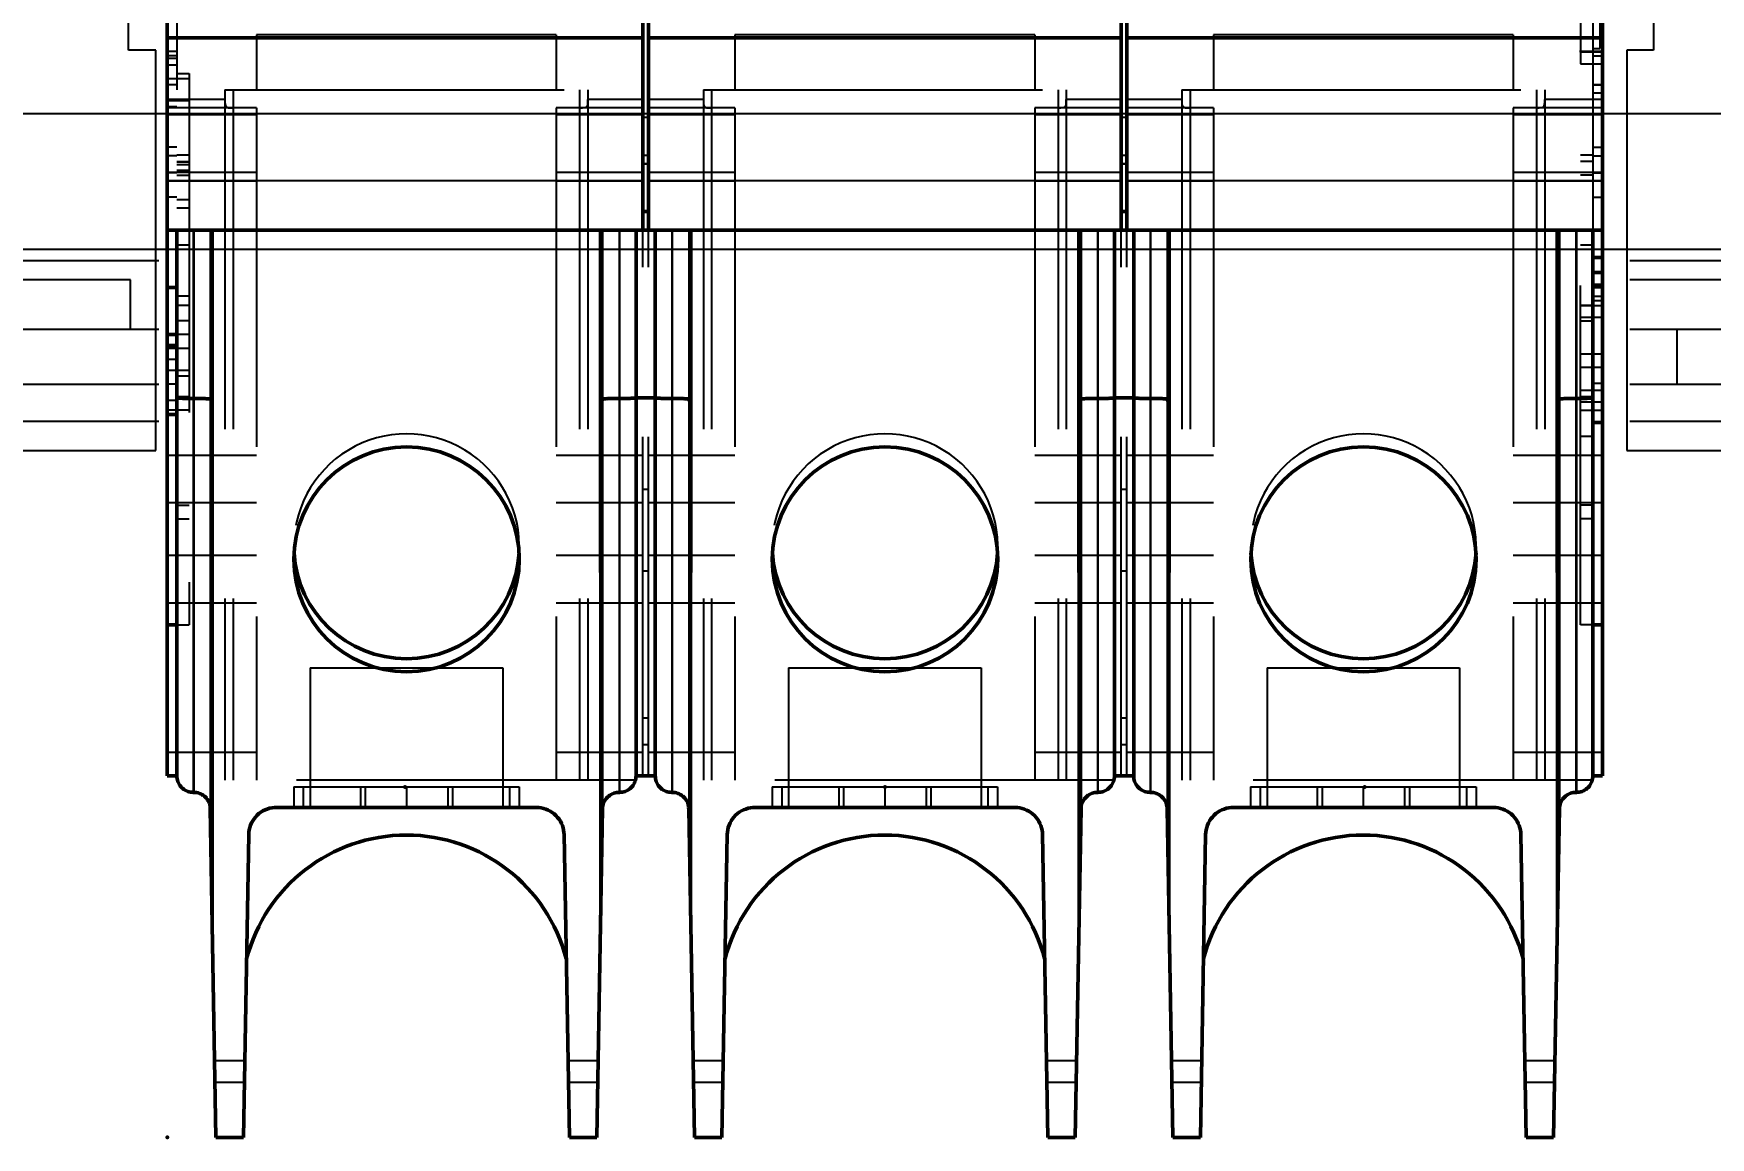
# Model space of a CAD drawing. Header units: inches. Extents: x 0.1 to 89.7, y 0.1 to 57.6.
# Drawn here: x 20.151 to 22.623, y 26.375 to 28.003 of the extents above; entities that cross this region are included whole.
import ezdxf
from ezdxf.enums import TextEntityAlignment as Align

# ---------------------------------------------------------------- set-up
doc = ezdxf.new("R2010")
doc.units = ezdxf.units.IN
doc.header["$MEASUREMENT"] = 0
doc.set_wipeout_variables(frame=1)
doc.linetypes.add('CENTER', pattern=[2, 1.25, -0.25, 0.25, -0.25])
doc.linetypes.add('DASHED', pattern=[0.75, 0.5, -0.25])
for name, color, linetype, lineweight in [('2d ConnectionPoints', 7, 'Continuous', 50), ('AM_0', 7, 'Continuous', 50), ('AM_4', 3, 'Continuous', 25), ('AM_7', 7, 'CENTER', 25), ('AM_9', 6, 'DASHED', 25)]:
    doc.layers.add(name, color=color, linetype=linetype, lineweight=lineweight)
doc.layers.add('PSYMS', color=7, linetype='Continuous')
doc.layers.add('PTERM', color=4, linetype='Continuous')
doc.styles.get("Standard").update_dxf_attribs({"font": 'arial.ttf'})
doc.styles.add('WD', font='romans.shx', dxfattribs={"height": 0.185})

# ---------------------------------------------------------------- blocks, each defined once
blk = doc.blocks.new('E_NS35N')
at = {"style": 'WD', "flags": 1}
for tag, height, p in [('INST', 0.125, (-0.0107, 0.4749)), ('LOC', 0.125, (-0.0107, 0.2983)), ('P_TAGSTRIP', 0.125, (-0.0107, 0.1218)), ('MFG', 0.05, (0.0343, -0.4763)), ('CAT', 0.05, (0.0343, -0.5478)), ('WDBLKNAM', 0.05, (0.0343, -0.6193)), ('FP', 0.05, (0.0343, -0.6908)), ('FPT', 0.05, (0.1754, -0.6908)), ('ASSYCODE', 0.05, (0.0343, -0.7892))]:
    blk.add_attdef(tag, text='', height=height, dxfattribs=at).set_placement(p, align=Align.CENTER)
at = {"style": 'WD', "width": 0.8}
blk.add_attdef('WIRENOL', text='', height=0.1, dxfattribs=at).set_placement((-1.0026, -0.1198), align=Align.MIDDLE_RIGHT)
blk.add_attdef('WIRENOR', text='', height=0.1, dxfattribs=at).set_placement((1.0594, -0.1198), align=Align.MIDDLE_LEFT)
at = {"style": 'WD', "flags": 1}
blk.add_attdef('TERMDESCL', text='', height=0.05, dxfattribs=at).set_placement((-1.0001, -0.2348), align=Align.MIDDLE_RIGHT)
blk.add_attdef('TERMDESCR', text='', height=0.05, dxfattribs=at).set_placement((1.0593, -0.2348), align=Align.MIDDLE_LEFT)
blk.add_wipeout([(-0.9692, 0), (-0.3791, 0), (-0.3791, -0.039), (-0.1549, -0.039), (-0.1549, 0), (0.1549, 0), (0.1549, -0.039), (0.3791, -0.039), (0.3791, 0), (1.0277, 0), (1.0277, -0.374), (0.3791, -0.374), (0.3791, -0.3335), (0.1549, -0.3335), (0.1549, -0.374), (-0.1549, -0.374), (-0.1549, -0.3335), (-0.3791, -0.3335), (-0.3791, -0.374), (-0.9692, -0.374)])
blk.add_wipeout([(-0.9692, 0), (-0.3791, 0), (-0.3791, -0.039), (-0.1549, -0.039), (-0.1549, 0), (0.1549, 0), (0.1549, -0.039), (0.3791, -0.039), (0.3791, 0), (1.0277, 0), (1.0277, -0.374), (0.3791, -0.374), (0.3791, -0.3335), (0.1549, -0.3335), (0.1549, -0.374), (-0.1549, -0.374), (-0.1549, -0.3335), (-0.3791, -0.3335), (-0.3791, -0.374), (-0.9692, -0.374)])
for p, q in [((-0.3791, 0), (-0.9692, 0)), ((-0.9692, 0), (-0.9692, -0.374)), ((-0.3791, -0.039), (-0.3791, 0)), ((-0.1549, -0.039), (-0.1549, 0)), ((0.1549, 0), (-0.1549, 0)), ((0.3791, 0), (1.0277, 0)), ((0.3791, -0.039), (0.3791, 0)), ((0.3791, 0), (0.688, 0)), ((0.688, 0), (0.688, -0.374)), ((0.915, -0.3698), (0.915, 0.0042)), ((0.9696, -0.3698), (0.9696, 0.0042)), ((1.0277, 0), (1.0277, -0.374)), ((-0.9268, -0.3782), (-0.9268, -0.0042)), ((-0.8721, -0.3782), (-0.8721, -0.0042)), ((-0.7907, -0.3782), (-0.7907, -0.0042)), ((-0.7175, -0.3364), (-0.7175, -0.0042)), ((-0.6897, -0.3782), (-0.6897, -0.0042)), ((0.7604, -0.3364), (0.7604, -0.0042)), ((0.8336, -0.3782), (0.8336, -0.0042)), ((-0.1549, -0.039), (-0.3791, -0.039)), ((0.1549, -0.039), (0.3791, -0.039)), ((-0.8721, -0.0742), (-0.7907, -0.0742)), ((-0.2026, -0.0921), (-0.3361, -0.0921)), ((-0.3361, -0.2789), (-0.3361, -0.0921)), ((-0.2026, -0.2789), (-0.2026, -0.0921)), ((-0.0817, -0.2418), (0.0537, -0.0978)), ((0.2026, -0.0921), (0.3361, -0.0921)), ((0.2026, -0.2789), (0.2026, -0.0921)), ((0.3361, -0.2789), (0.3361, -0.0921)), ((0.915, -0.0742), (0.8336, -0.0742)), ((-0.0636, -0.1077), (0.0776, -0.2466)), ((-0.0606, -0.2619), (0.0751, -0.1176)), ((-0.0839, -0.1287), (0.057, -0.2672)), ((-0.2026, -0.2789), (-0.3361, -0.2789)), ((0.2026, -0.2789), (0.3361, -0.2789)), ((-0.7907, -0.3364), (-0.7175, -0.3364)), ((-0.3791, -0.374), (-0.3791, -0.3335)), ((-0.3791, -0.3335), (-0.1549, -0.3335)), ((-0.1549, -0.374), (-0.1549, -0.3335)), ((0.3791, -0.3335), (0.1549, -0.3335)), ((0.3791, -0.374), (0.3791, -0.3335)), ((0.8336, -0.3364), (0.7604, -0.3364)), ((-0.9692, -0.374), (-0.3791, -0.374)), ((0.1549, -0.374), (-0.1549, -0.374)), ((1.0277, -0.374), (0.3791, -0.374)), ((0.688, -0.374), (0.3791, -0.374))]:
    blk.add_line(p, q)
for points in [[(0.1549, -0.039), (0.1549, 0)], [(0.1549, -0.374), (0.1549, -0.3335)]]:
    blk.add_lwpolyline(points)
for radius in [0.115, 0.1]:
    blk.add_circle((-0.0027, -0.187), radius)
at = {"style": 'WD'}
for tag in ['WIRENO', 'TERM']:
    blk.add_attdef(tag, text='', height=0.1, dxfattribs=at).set_placement((0.0343, -0.1851), align=Align.MIDDLE_CENTER)
blk = doc.blocks.new('1489_3P_MINIATURE')
at = {"layer": '2d ConnectionPoints'}
for p in [(0.3859, 0.5169), (1.0934, 0.5169), (1.8008, 0.5169), (0.0353, 0)]:
    blk.add_point(p, dxfattribs=at)
at = {"layer": 'AM_0'}
for p, q in [((0.0353, 3.9669), (0.0353, 0.5331)), ((2.1515, 0.5331), (2.1515, 3.9669)), ((0.7366, 1.84), (0.7366, 1.3378)), ((0.7447, 1.84), (0.7447, 1.3378)), ((1.442, 1.84), (1.442, 1.3378)), ((1.4501, 1.84), (1.4501, 1.3378)), ((0.7366, 1.6216), (0.0353, 1.6216)), ((1.442, 1.6216), (0.7447, 1.6216)), ((2.1515, 1.6216), (1.4501, 1.6216)), ((0.7447, 1.3652), (0.7366, 1.3652)), ((1.4501, 1.3652), (1.442, 1.3652)), ((2.1515, 1.3378), (0.0353, 1.3378)), ((0.0495, 1.3378), (0.0495, 0.5331)), ((0.1015, 0.3274), (0.1018, 1.3378)), ((0.6741, 1.3378), (0.6744, 0.3274)), ((0.7265, 1.3378), (0.7265, 0.5331)), ((0.7549, 1.3378), (0.7549, 0.5331)), ((0.8069, 0.3274), (0.8072, 1.3378)), ((1.3795, 1.3378), (1.3798, 0.3274)), ((1.4319, 1.3378), (1.4319, 0.5331)), ((1.4603, 1.3378), (1.4603, 0.5331)), ((1.5123, 0.3274), (1.5126, 1.3378)), ((2.0849, 1.3378), (2.0852, 0.3274)), ((2.1373, 1.3378), (2.1373, 0.5331)), ((2.1373, 1.2973), (2.1515, 1.2973)), ((0.0495, 1.2532), (0.0353, 1.2532)), ((2.1515, 1.2568), (2.1373, 1.2568)), ((0.0495, 1.1838), (0.0353, 1.1838)), ((0.0495, 1.1676), (0.0353, 1.1676)), ((0.0744, 1.0896), (0.0738, 1.0896)), ((0.1015, 1.0833), (0.0988, 1.0888)), ((0.6772, 1.0888), (0.6744, 1.0833)), ((0.7022, 1.0896), (0.7015, 1.0896)), ((0.7549, 1.0905), (0.7265, 1.0905)), ((0.7799, 1.0896), (0.7792, 1.0896)), ((0.8069, 1.0833), (0.8042, 1.0888)), ((1.3826, 1.0888), (1.3798, 1.0833)), ((1.4076, 1.0896), (1.4069, 1.0896)), ((1.4603, 1.0905), (1.4319, 1.0905)), ((1.4853, 1.0896), (1.4846, 1.0896)), ((1.5123, 1.0833), (1.5096, 1.0888)), ((2.088, 1.0888), (2.0852, 1.0833)), ((2.113, 1.0896), (2.1123, 1.0896)), ((0.0495, 1.0662), (0.0353, 1.0662)), ((2.1373, 1.0541), (2.1515, 1.0541)), ((0.0495, 0.7561), (0.0353, 0.7561)), ((2.1373, 0.7561), (2.1515, 0.7561)), ((0.0495, 0.5331), (0.0353, 0.5331)), ((0.7265, 0.5331), (0.7549, 0.5331)), ((1.4319, 0.5331), (1.4603, 0.5331)), ((2.1373, 0.5331), (2.1515, 0.5331)), ((0.0738, 0.5088), (0.0744, 0.5088)), ((0.7015, 0.5088), (0.7022, 0.5088)), ((0.7792, 0.5088), (0.7799, 0.5088)), ((1.4069, 0.5088), (1.4076, 0.5088)), ((1.4846, 0.5088), (1.4853, 0.5088)), ((2.1123, 0.5088), (2.113, 0.5088)), ((0.0988, 0.4849), (0.1072, 0)), ((0.1961, 0.4865), (0.5798, 0.4865)), ((0.6687, 0), (0.6772, 0.4849)), ((0.8042, 0.4849), (0.8126, 0)), ((0.9015, 0.4865), (1.2853, 0.4865)), ((1.3741, 0), (1.3826, 0.4849)), ((1.5096, 0.4849), (1.518, 0)), ((1.6069, 0.4865), (1.9907, 0.4865)), ((2.0795, 0), (2.088, 0.4849)), ((0.1478, 0), (0.1556, 0.4467)), ((0.6204, 0.4467), (0.6282, 0)), ((0.8532, 0), (0.861, 0.4467)), ((1.3258, 0.4467), (1.3336, 0)), ((1.5586, 0), (1.5664, 0.4467)), ((2.0312, 0.4467), (2.039, 0)), ((0.1478, 0), (0.1072, 0)), ((0.6687, 0), (0.6282, 0)), ((0.8532, 0), (0.8126, 0)), ((1.3741, 0), (1.3336, 0)), ((1.5586, 0), (1.518, 0)), ((2.0795, 0), (2.039, 0))]:
    blk.add_line(p, q, dxfattribs=at)
for points in [[(0.0738, 1.0896), (0.0717, 1.0896), (0.0696, 1.0896), (0.0675, 1.0896), (0.0655, 1.0897), (0.0635, 1.0897), (0.0616, 1.0897), (0.0598, 1.0898), (0.0581, 1.0898), (0.0566, 1.0899), (0.0552, 1.0899), (0.0539, 1.09), (0.0527, 1.09), (0.0517, 1.0901), (0.0509, 1.0902), (0.0503, 1.0902), (0.0498, 1.0903), (0.0496, 1.0904), (0.0495, 1.0905)], [(0.0988, 1.0888), (0.0986, 1.0888), (0.0983, 1.0889), (0.0978, 1.089), (0.0972, 1.0891), (0.0963, 1.0891), (0.0953, 1.0892), (0.0941, 1.0893), (0.0928, 1.0893), (0.0913, 1.0894), (0.0898, 1.0894), (0.088, 1.0895), (0.0862, 1.0895), (0.0843, 1.0895), (0.0824, 1.0896), (0.0803, 1.0896), (0.0783, 1.0896), (0.0761, 1.0896), (0.0744, 1.0896)], [(0.7015, 1.0896), (0.6994, 1.0896), (0.6973, 1.0896), (0.6952, 1.0896), (0.6932, 1.0896), (0.6912, 1.0895), (0.6893, 1.0895), (0.6875, 1.0895), (0.6859, 1.0894), (0.6843, 1.0894), (0.6829, 1.0893), (0.6816, 1.0892), (0.6804, 1.0892), (0.6795, 1.0891), (0.6786, 1.089), (0.678, 1.089), (0.6775, 1.0889), (0.6773, 1.0888), (0.6772, 1.0888)], [(0.7265, 1.0905), (0.7264, 1.0904), (0.7261, 1.0903), (0.7257, 1.0902), (0.725, 1.0902), (0.7242, 1.0901), (0.7232, 1.09), (0.7221, 1.09), (0.7208, 1.0899), (0.7194, 1.0899), (0.7178, 1.0898), (0.7161, 1.0898), (0.7143, 1.0897), (0.7124, 1.0897), (0.7105, 1.0897), (0.7085, 1.0896), (0.7064, 1.0896), (0.7043, 1.0896), (0.7022, 1.0896)], [(0.7792, 1.0896), (0.7771, 1.0896), (0.775, 1.0896), (0.7729, 1.0896), (0.7709, 1.0897), (0.7689, 1.0897), (0.767, 1.0897), (0.7652, 1.0898), (0.7636, 1.0898), (0.762, 1.0899), (0.7606, 1.0899), (0.7593, 1.09), (0.7581, 1.09), (0.7571, 1.0901), (0.7563, 1.0902), (0.7557, 1.0902), (0.7552, 1.0903), (0.755, 1.0904), (0.7549, 1.0905)], [(0.8042, 1.0888), (0.804, 1.0888), (0.8037, 1.0889), (0.8032, 1.089), (0.8026, 1.0891), (0.8017, 1.0891), (0.8007, 1.0892), (0.7995, 1.0893), (0.7982, 1.0893), (0.7967, 1.0894), (0.7952, 1.0894), (0.7935, 1.0895), (0.7916, 1.0895), (0.7897, 1.0895), (0.7878, 1.0896), (0.7857, 1.0896), (0.7837, 1.0896), (0.7815, 1.0896), (0.7799, 1.0896)], [(1.4069, 1.0896), (1.4048, 1.0896), (1.4027, 1.0896), (1.4006, 1.0896), (1.3986, 1.0896), (1.3966, 1.0895), (1.3947, 1.0895), (1.393, 1.0895), (1.3913, 1.0894), (1.3897, 1.0894), (1.3883, 1.0893), (1.387, 1.0892), (1.3858, 1.0892), (1.3849, 1.0891), (1.384, 1.089), (1.3834, 1.089), (1.383, 1.0889), (1.3827, 1.0888), (1.3826, 1.0888)], [(1.4319, 1.0905), (1.4318, 1.0904), (1.4315, 1.0903), (1.4311, 1.0902), (1.4304, 1.0902), (1.4296, 1.0901), (1.4286, 1.09), (1.4275, 1.09), (1.4262, 1.0899), (1.4248, 1.0899), (1.4232, 1.0898), (1.4215, 1.0898), (1.4197, 1.0897), (1.4178, 1.0897), (1.4159, 1.0897), (1.4139, 1.0896), (1.4118, 1.0896), (1.4097, 1.0896), (1.4076, 1.0896)], [(1.4846, 1.0896), (1.4825, 1.0896), (1.4804, 1.0896), (1.4783, 1.0896), (1.4763, 1.0897), (1.4743, 1.0897), (1.4724, 1.0897), (1.4706, 1.0898), (1.469, 1.0898), (1.4674, 1.0899), (1.466, 1.0899), (1.4647, 1.09), (1.4635, 1.09), (1.4625, 1.0901), (1.4617, 1.0902), (1.4611, 1.0902), (1.4606, 1.0903), (1.4604, 1.0904), (1.4603, 1.0905)], [(1.5096, 1.0888), (1.5094, 1.0888), (1.5091, 1.0889), (1.5086, 1.089), (1.508, 1.0891), (1.5071, 1.0891), (1.5061, 1.0892), (1.5049, 1.0893), (1.5036, 1.0893), (1.5022, 1.0894), (1.5006, 1.0894), (1.4989, 1.0895), (1.497, 1.0895), (1.4951, 1.0895), (1.4932, 1.0896), (1.4911, 1.0896), (1.4891, 1.0896), (1.487, 1.0896), (1.4853, 1.0896)], [(2.1123, 1.0896), (2.1102, 1.0896), (2.1081, 1.0896), (2.106, 1.0896), (2.104, 1.0896), (2.102, 1.0895), (2.1001, 1.0895), (2.0984, 1.0895), (2.0967, 1.0894), (2.0951, 1.0894), (2.0937, 1.0893), (2.0924, 1.0892), (2.0912, 1.0892), (2.0903, 1.0891), (2.0895, 1.089), (2.0888, 1.089), (2.0884, 1.0889), (2.0881, 1.0888), (2.088, 1.0888)], [(2.1373, 1.0905), (2.1372, 1.0904), (2.1369, 1.0903), (2.1365, 1.0902), (2.1358, 1.0902), (2.135, 1.0901), (2.134, 1.09), (2.1329, 1.09), (2.1316, 1.0899), (2.1302, 1.0899), (2.1286, 1.0898), (2.1269, 1.0898), (2.1251, 1.0897), (2.1233, 1.0897), (2.1213, 1.0897), (2.1193, 1.0896), (2.1172, 1.0896), (2.1151, 1.0896), (2.113, 1.0896)], [(0.0495, 0.5331), (0.0496, 0.531), (0.0498, 0.5289), (0.0503, 0.5268), (0.0509, 0.5248), (0.0517, 0.5228), (0.0527, 0.5209), (0.0539, 0.5192), (0.0552, 0.5175), (0.0566, 0.5159), (0.0581, 0.5145), (0.0598, 0.5132), (0.0616, 0.512), (0.0635, 0.5111), (0.0655, 0.5103), (0.0675, 0.5096), (0.0696, 0.5092), (0.0717, 0.5089), (0.0738, 0.5088)], [(0.7022, 0.5088), (0.7043, 0.5089), (0.7064, 0.5092), (0.7085, 0.5096), (0.7105, 0.5103), (0.7124, 0.5111), (0.7143, 0.512), (0.7161, 0.5132), (0.7178, 0.5145), (0.7194, 0.5159), (0.7208, 0.5175), (0.7221, 0.5192), (0.7232, 0.5209), (0.7242, 0.5228), (0.725, 0.5248), (0.7257, 0.5268), (0.7261, 0.5289), (0.7264, 0.531), (0.7265, 0.5331)], [(0.7549, 0.5331), (0.755, 0.531), (0.7552, 0.5289), (0.7557, 0.5268), (0.7563, 0.5248), (0.7571, 0.5228), (0.7581, 0.5209), (0.7593, 0.5192), (0.7606, 0.5175), (0.762, 0.5159), (0.7636, 0.5145), (0.7652, 0.5132), (0.767, 0.512), (0.7689, 0.5111), (0.7709, 0.5103), (0.7729, 0.5096), (0.775, 0.5092), (0.7771, 0.5089), (0.7792, 0.5088)], [(1.4076, 0.5088), (1.4097, 0.5089), (1.4118, 0.5092), (1.4139, 0.5096), (1.4159, 0.5103), (1.4178, 0.5111), (1.4197, 0.512), (1.4215, 0.5132), (1.4232, 0.5145), (1.4248, 0.5159), (1.4262, 0.5175), (1.4275, 0.5192), (1.4286, 0.5209), (1.4296, 0.5228), (1.4304, 0.5248), (1.4311, 0.5268), (1.4315, 0.5289), (1.4318, 0.531), (1.4319, 0.5331)], [(1.4603, 0.5331), (1.4604, 0.531), (1.4606, 0.5289), (1.4611, 0.5268), (1.4617, 0.5248), (1.4625, 0.5228), (1.4635, 0.5209), (1.4647, 0.5192), (1.466, 0.5175), (1.4674, 0.5159), (1.469, 0.5145), (1.4706, 0.5132), (1.4724, 0.512), (1.4743, 0.5111), (1.4763, 0.5103), (1.4783, 0.5096), (1.4804, 0.5092), (1.4825, 0.5089), (1.4846, 0.5088)], [(2.113, 0.5088), (2.1151, 0.5089), (2.1172, 0.5092), (2.1193, 0.5096), (2.1213, 0.5103), (2.1233, 0.5111), (2.1251, 0.512), (2.1269, 0.5132), (2.1286, 0.5145), (2.1302, 0.5159), (2.1316, 0.5175), (2.1329, 0.5192), (2.134, 0.5209), (2.135, 0.5228), (2.1358, 0.5248), (2.1365, 0.5268), (2.1369, 0.5289), (2.1372, 0.531), (2.1373, 0.5331)], [(0.0744, 0.5088), (0.0766, 0.5087), (0.0787, 0.5084), (0.0807, 0.508), (0.0828, 0.5073), (0.0847, 0.5065), (0.0866, 0.5055), (0.0884, 0.5044), (0.0901, 0.5031), (0.0916, 0.5017), (0.0931, 0.5001), (0.0944, 0.4984), (0.0955, 0.4966), (0.0965, 0.4947), (0.0973, 0.4928), (0.0979, 0.4908), (0.0984, 0.4887), (0.0987, 0.4866), (0.0988, 0.4849)], [(0.6772, 0.4849), (0.6773, 0.487), (0.6776, 0.4891), (0.6781, 0.4912), (0.6788, 0.4932), (0.6796, 0.4951), (0.6807, 0.497), (0.6818, 0.4988), (0.6831, 0.5004), (0.6846, 0.502), (0.6862, 0.5034), (0.6879, 0.5046), (0.6897, 0.5057), (0.6916, 0.5067), (0.6936, 0.5075), (0.6956, 0.5081), (0.6977, 0.5085), (0.6998, 0.5087), (0.7015, 0.5088)], [(0.7799, 0.5088), (0.782, 0.5087), (0.7841, 0.5084), (0.7861, 0.508), (0.7882, 0.5073), (0.7901, 0.5065), (0.792, 0.5055), (0.7938, 0.5044), (0.7955, 0.5031), (0.7971, 0.5017), (0.7985, 0.5001), (0.7998, 0.4984), (0.8009, 0.4966), (0.8019, 0.4947), (0.8027, 0.4928), (0.8033, 0.4908), (0.8038, 0.4887), (0.8041, 0.4866), (0.8042, 0.4849)], [(1.3826, 0.4849), (1.3827, 0.487), (1.383, 0.4891), (1.3835, 0.4912), (1.3842, 0.4932), (1.385, 0.4951), (1.3861, 0.497), (1.3872, 0.4988), (1.3885, 0.5004), (1.39, 0.502), (1.3916, 0.5034), (1.3933, 0.5046), (1.3951, 0.5057), (1.397, 0.5067), (1.399, 0.5075), (1.401, 0.5081), (1.4031, 0.5085), (1.4052, 0.5087), (1.4069, 0.5088)], [(1.4853, 0.5088), (1.4874, 0.5087), (1.4895, 0.5084), (1.4916, 0.508), (1.4936, 0.5073), (1.4955, 0.5065), (1.4974, 0.5055), (1.4992, 0.5044), (1.5009, 0.5031), (1.5025, 0.5017), (1.5039, 0.5001), (1.5052, 0.4984), (1.5063, 0.4966), (1.5073, 0.4947), (1.5081, 0.4928), (1.5088, 0.4908), (1.5092, 0.4887), (1.5095, 0.4866), (1.5096, 0.4849)], [(2.088, 0.4849), (2.0881, 0.487), (2.0884, 0.4891), (2.0889, 0.4912), (2.0896, 0.4932), (2.0904, 0.4951), (2.0915, 0.497), (2.0926, 0.4988), (2.094, 0.5004), (2.0954, 0.502), (2.097, 0.5034), (2.0987, 0.5046), (2.1005, 0.5057), (2.1024, 0.5067), (2.1044, 0.5075), (2.1064, 0.5081), (2.1085, 0.5085), (2.1106, 0.5087), (2.1123, 0.5088)], [(0.1556, 0.4467), (0.1558, 0.4502), (0.1563, 0.4537), (0.1571, 0.4571), (0.1583, 0.4605), (0.1597, 0.4637), (0.1614, 0.4668), (0.1633, 0.4698), (0.1655, 0.4725), (0.1679, 0.4751), (0.1706, 0.4775), (0.1734, 0.4796), (0.1764, 0.4814), (0.1796, 0.483), (0.1829, 0.4843), (0.1863, 0.4853), (0.1898, 0.486), (0.1933, 0.4864), (0.1961, 0.4865)], [(0.5798, 0.4865), (0.5834, 0.4863), (0.5869, 0.4859), (0.5903, 0.4851), (0.5937, 0.484), (0.597, 0.4827), (0.6001, 0.4811), (0.6031, 0.4792), (0.6059, 0.477), (0.6085, 0.4746), (0.6109, 0.472), (0.6131, 0.4692), (0.615, 0.4662), (0.6166, 0.4631), (0.6179, 0.4598), (0.619, 0.4564), (0.6198, 0.453), (0.6202, 0.4495), (0.6204, 0.4467)], [(0.861, 0.4467), (0.8612, 0.4502), (0.8617, 0.4537), (0.8625, 0.4571), (0.8637, 0.4605), (0.8651, 0.4637), (0.8668, 0.4668), (0.8687, 0.4698), (0.8709, 0.4725), (0.8733, 0.4751), (0.876, 0.4775), (0.8788, 0.4796), (0.8819, 0.4814), (0.885, 0.483), (0.8883, 0.4843), (0.8917, 0.4853), (0.8952, 0.486), (0.8987, 0.4864), (0.9015, 0.4865)], [(1.2853, 0.4865), (1.2888, 0.4863), (1.2923, 0.4859), (1.2957, 0.4851), (1.2991, 0.484), (1.3024, 0.4827), (1.3055, 0.4811), (1.3085, 0.4792), (1.3113, 0.477), (1.3139, 0.4746), (1.3163, 0.472), (1.3185, 0.4692), (1.3204, 0.4662), (1.322, 0.4631), (1.3233, 0.4598), (1.3244, 0.4564), (1.3252, 0.453), (1.3256, 0.4495), (1.3258, 0.4467)], [(1.5664, 0.4467), (1.5666, 0.4502), (1.5671, 0.4537), (1.5679, 0.4571), (1.5691, 0.4605), (1.5705, 0.4637), (1.5722, 0.4668), (1.5741, 0.4698), (1.5763, 0.4725), (1.5787, 0.4751), (1.5814, 0.4775), (1.5842, 0.4796), (1.5873, 0.4814), (1.5904, 0.483), (1.5937, 0.4843), (1.5971, 0.4853), (1.6006, 0.486), (1.6041, 0.4864), (1.6069, 0.4865)], [(1.9907, 0.4865), (1.9942, 0.4863), (1.9977, 0.4859), (2.0011, 0.4851), (2.0045, 0.484), (2.0078, 0.4827), (2.0109, 0.4811), (2.0139, 0.4792), (2.0167, 0.477), (2.0193, 0.4746), (2.0217, 0.472), (2.0239, 0.4692), (2.0258, 0.4662), (2.0274, 0.4631), (2.0288, 0.4598), (2.0298, 0.4564), (2.0306, 0.453), (2.031, 0.4495), (2.0312, 0.4467)]]:
    blk.add_lwpolyline(points, dxfattribs=at)
for centre in [(0.388, 0.2027), (1.0934, 0.2027), (1.7988, 0.2027)]:
    blk.add_arc(centre, 0.2432, 14.3926, 165.6074, dxfattribs=at)
for centre in [(0.3882, 0.8525), (1.0936, 0.8525), (1.7991, 0.8525)]:
    blk.add_ellipse(centre, major_axis=(-0.1662, 0), ratio=0.997564, dxfattribs=at)
for centre in [(0.3882, 0.8716), (1.0936, 0.8716), (1.7991, 0.8716)]:
    blk.add_ellipse(centre, major_axis=(-0.1662, 0), ratio=0.997564, start_param=0.057594, end_param=3.083999, dxfattribs=at)
at = {"layer": 'AM_4'}
for p, q in [((0.7447, 1.4358), (0.7366, 1.4358)), ((1.4501, 1.4358), (1.442, 1.4358)), ((0.7366, 1.4106), (0.0353, 1.4106)), ((1.442, 1.4106), (0.7447, 1.4106)), ((2.1515, 1.4106), (1.4501, 1.4106)), ((0.0738, 1.3378), (0.0738, 0.5088)), ((0.0744, 1.3378), (0.0744, 0.5088)), ((0.0988, 1.3378), (0.0988, 0.4849)), ((0.6772, 1.3378), (0.6772, 0.4849)), ((0.7015, 1.3378), (0.7015, 0.5088)), ((0.7022, 1.3378), (0.7022, 0.5088)), ((0.7792, 1.3378), (0.7792, 0.5088)), ((0.7799, 1.3378), (0.7799, 0.5088)), ((0.8042, 1.3378), (0.8042, 0.4849)), ((1.3826, 1.3378), (1.3826, 0.4849)), ((1.4069, 1.3378), (1.4069, 0.5088)), ((1.4076, 1.3378), (1.4076, 0.5088)), ((1.4846, 1.3378), (1.4846, 0.5088)), ((1.4853, 1.3378), (1.4853, 0.5088)), ((1.5096, 1.3378), (1.5096, 0.4849)), ((2.088, 1.3378), (2.088, 0.4849)), ((2.1123, 1.3378), (2.1123, 0.5088)), ((2.113, 1.3378), (2.113, 0.5088)), ((2.1373, 1.277), (2.1515, 1.277)), ((2.1373, 1.2746), (2.1515, 1.2746)), ((0.0495, 1.1473), (0.0353, 1.1473)), ((0.0495, 1.0865), (0.0353, 1.0865)), ((0.1497, 0.1131), (0.1053, 0.1131)), ((0.6707, 0.1131), (0.6262, 0.1131)), ((0.8552, 0.1131), (0.8107, 0.1131)), ((1.3761, 0.1131), (1.3316, 0.1131)), ((1.5606, 0.1131), (1.5161, 0.1131)), ((2.0815, 0.1131), (2.037, 0.1131))]:
    blk.add_line(p, q, dxfattribs=at)
at = {"layer": 'AM_7'}
for p, q in [((2.1531, 1.6014), (2.1174, 1.6014)), ((0.0686, 1.2041), (0.0485, 1.2041)), ((2.1181, 1.2041), (2.1382, 1.2041)), ((2.1174, 1.1554), (2.1531, 1.1554)), ((2.1181, 1.0845), (2.1382, 1.0845))]:
    blk.add_line(p, q, dxfattribs=at)
at = {"layer": 'AM_9'}
for p, q in [((2.1373, 3.1622), (2.1373, 1.3378)), ((2.1474, 3.1622), (2.1474, 1.6054)), ((0.0495, 2.0449), (0.0495, 1.3378)), ((2.1191, 1.725), (2.1191, 1.5831)), ((0.167, 1.6257), (0.167, 1.5446)), ((0.6089, 1.6257), (0.167, 1.6257)), ((0.6089, 1.6257), (0.6089, 1.5446)), ((0.8724, 1.6257), (0.8724, 1.5446)), ((1.3143, 1.6257), (0.8724, 1.6257)), ((1.3143, 1.6257), (1.3143, 1.5446)), ((1.5778, 1.6257), (1.5778, 1.5446)), ((2.0197, 1.6257), (1.5778, 1.6257)), ((2.0197, 1.6257), (2.0197, 1.5446)), ((0.0495, 1.6014), (0.0353, 1.6014)), ((0.0495, 1.5949), (0.0353, 1.5949)), ((0.0353, 1.5912), (0.0495, 1.5912)), ((2.1191, 1.6005), (2.1515, 1.6005)), ((2.1191, 1.5831), (2.1515, 1.5831)), ((2.1373, 1.6054), (2.1474, 1.6054)), ((2.1373, 1.5949), (2.1515, 1.5949)), ((0.0495, 1.5811), (0.0353, 1.5811)), ((0.0677, 1.5608), (0.0353, 1.5608)), ((0.0495, 1.5689), (0.0677, 1.5689)), ((0.0677, 1.5689), (0.0677, 0.7561)), ((0.0495, 1.5519), (0.0353, 1.5519)), ((0.1204, 1.5446), (0.6555, 1.5446)), ((0.1204, 1.5446), (0.1204, 0.527)), ((0.1326, 1.5446), (0.1326, 0.527)), ((0.6434, 1.5446), (0.6434, 0.527)), ((0.6555, 1.5446), (0.6555, 0.527)), ((0.8258, 1.5446), (1.3609, 1.5446)), ((0.8258, 1.5446), (0.8258, 0.527)), ((0.838, 1.5446), (0.838, 0.527)), ((1.3488, 1.5446), (1.3488, 0.527)), ((1.3609, 1.5446), (1.3609, 0.527)), ((1.5312, 1.5446), (2.0664, 1.5446)), ((1.5312, 1.5446), (1.5312, 0.527)), ((1.5434, 1.5446), (1.5434, 0.527)), ((2.0542, 1.5446), (2.0542, 0.527)), ((2.0664, 1.5446), (2.0664, 0.527)), ((2.1373, 1.5527), (2.1515, 1.5527)), ((2.1373, 1.5519), (2.1515, 1.5519)), ((2.1373, 1.5405), (2.1515, 1.5405)), ((0.1204, 1.5304), (0.0353, 1.5304)), ((0.0677, 1.5284), (0.0353, 1.5284)), ((0.0353, 1.5203), (0.0495, 1.5203)), ((0.167, 1.5182), (0.0353, 1.5182)), ((0.167, 1.5182), (0.167, 0.527)), ((0.6089, 1.5182), (0.6089, 0.527)), ((0.7366, 1.5182), (0.6089, 1.5182)), ((0.7366, 1.5304), (0.6555, 1.5304)), ((0.8258, 1.5304), (0.7447, 1.5304)), ((0.8724, 1.5182), (0.7447, 1.5182)), ((0.8724, 1.5182), (0.8724, 0.527)), ((1.442, 1.5182), (1.3143, 1.5182)), ((1.3143, 1.5182), (1.3143, 0.527)), ((1.442, 1.5304), (1.3609, 1.5304)), ((1.5312, 1.5304), (1.4501, 1.5304)), ((1.5778, 1.5182), (1.4501, 1.5182)), ((1.5778, 1.5182), (1.5778, 0.527)), ((2.0197, 1.5182), (2.0197, 0.527)), ((2.1515, 1.5182), (2.0197, 1.5182)), ((2.1515, 1.5304), (2.0664, 1.5304)), ((0.0677, 1.5081), (0.0353, 1.5081)), ((0.167, 1.508), (0.0353, 1.508)), ((0.7366, 1.508), (0.6089, 1.508)), ((0.7447, 1.5037), (0.7366, 1.5037)), ((0.8724, 1.508), (0.7447, 1.508)), ((1.442, 1.508), (1.3143, 1.508)), ((1.4501, 1.5037), (1.442, 1.5037)), ((1.5778, 1.508), (1.4501, 1.508)), ((2.1515, 1.508), (2.0197, 1.508)), ((0.0495, 1.4602), (0.0353, 1.4602)), ((2.1373, 1.4602), (2.1515, 1.4602)), ((0.0495, 1.4473), (0.0353, 1.4473)), ((0.0677, 1.4485), (0.0495, 1.4485)), ((0.0495, 1.4392), (0.0677, 1.4392)), ((0.0495, 1.4384), (0.0677, 1.4384)), ((0.0495, 1.4346), (0.0677, 1.4346)), ((0.7447, 1.4478), (0.7366, 1.4478)), ((0.7447, 1.4353), (0.7366, 1.4353)), ((1.4501, 1.4478), (1.442, 1.4478)), ((1.4501, 1.4353), (1.442, 1.4353)), ((2.1373, 1.4485), (2.1191, 1.4485)), ((2.1191, 0.7561), (2.1191, 1.4485)), ((2.1373, 1.4392), (2.1191, 1.4392)), ((2.1373, 1.4473), (2.1515, 1.4473)), ((0.167, 1.423), (0.0353, 1.423)), ((0.0495, 1.4223), (0.0353, 1.4223)), ((0.167, 1.4101), (0.0353, 1.4101)), ((0.0495, 1.4262), (0.0677, 1.4262)), ((0.0495, 1.4189), (0.0677, 1.4189)), ((0.7366, 1.423), (0.6089, 1.423)), ((0.7366, 1.4101), (0.6089, 1.4101)), ((0.8724, 1.423), (0.7447, 1.423)), ((0.8724, 1.4101), (0.7447, 1.4101)), ((1.442, 1.423), (1.3143, 1.423)), ((1.442, 1.4101), (1.3143, 1.4101)), ((1.5778, 1.423), (1.4501, 1.423)), ((1.5778, 1.4101), (1.4501, 1.4101)), ((2.1515, 1.423), (2.0197, 1.423)), ((2.1515, 1.4101), (2.0197, 1.4101)), ((2.1373, 1.4189), (2.1191, 1.4189)), ((2.1373, 1.4223), (2.1515, 1.4223)), ((0.0495, 1.3865), (0.0353, 1.3865)), ((2.1373, 1.3865), (2.1515, 1.3865)), ((0.0495, 1.3828), (0.0677, 1.3828)), ((0.0495, 1.3707), (0.0677, 1.3707)), ((0.7366, 0.5331), (0.7366, 1.3378)), ((0.7447, 0.5331), (0.7447, 1.3378)), ((1.442, 0.5331), (1.442, 1.3378)), ((1.4501, 0.5331), (1.4501, 1.3378)), ((0.0677, 1.3155), (0.0495, 1.3155)), ((2.1373, 1.3155), (2.1191, 1.3155)), ((0.0495, 1.2411), (0.0677, 1.2411)), ((2.1373, 1.2532), (2.1515, 1.2532)), ((2.1373, 1.2405), (2.1515, 1.2405)), ((0.0495, 1.2272), (0.0677, 1.2272)), ((2.1191, 1.2272), (2.1373, 1.2272)), ((2.1515, 1.2264), (2.1191, 1.2264)), ((2.1373, 1.234), (2.1515, 1.234)), ((2.1515, 1.2091), (2.1191, 1.2091)), ((0.0677, 1.1635), (0.0353, 1.1635)), ((0.0677, 1.1838), (0.0495, 1.1838)), ((2.1373, 1.1554), (2.1515, 1.1554)), ((0.0677, 1.1311), (0.0353, 1.1311)), ((0.0495, 1.123), (0.0677, 1.123)), ((2.1515, 1.1351), (2.1191, 1.1351)), ((0.0495, 1.1108), (0.0353, 1.1108)), ((0.0495, 1.0926), (0.0677, 1.0926)), ((2.1191, 1.1017), (2.1515, 1.1017)), ((2.1191, 1.0926), (2.1373, 1.0926)), ((2.1373, 1.112), (2.1515, 1.112)), ((0.0677, 1.0723), (0.0353, 1.0723)), ((2.1191, 1.0845), (2.1515, 1.0845)), ((2.1191, 1.0723), (2.1515, 1.0723)), ((2.1191, 1.0338), (2.1373, 1.0338)), ((0.167, 1.0057), (0.0353, 1.0057)), ((0.7366, 1.0057), (0.6089, 1.0057)), ((0.8724, 1.0057), (0.7447, 1.0057)), ((1.442, 1.0057), (1.3143, 1.0057)), ((1.5778, 1.0057), (1.4501, 1.0057)), ((2.1515, 1.0057), (2.0197, 1.0057)), ((0.7447, 0.9555), (0.7366, 0.9555)), ((1.4501, 0.9555), (1.442, 0.9555)), ((0.167, 0.9355), (0.0353, 0.9355)), ((0.0495, 0.9324), (0.0677, 0.9324)), ((0.7366, 0.9355), (0.6089, 0.9355)), ((0.8724, 0.9355), (0.7447, 0.9355)), ((1.442, 0.9355), (1.3143, 0.9355)), ((1.5778, 0.9355), (1.4501, 0.9355)), ((2.1515, 0.9355), (2.0197, 0.9355)), ((2.1373, 0.9324), (2.1191, 0.9324)), ((0.0495, 0.9122), (0.0677, 0.9122)), ((2.1373, 0.9122), (2.1191, 0.9122)), ((0.222, 0.8716), (0.222, 0.8525)), ((0.5545, 0.8525), (0.5545, 0.8716)), ((0.9274, 0.8716), (0.9274, 0.8525)), ((1.2599, 0.8525), (1.2599, 0.8716)), ((1.6328, 0.8716), (1.6328, 0.8525)), ((1.9653, 0.8525), (1.9653, 0.8716)), ((0.167, 0.8582), (0.0353, 0.8582)), ((0.7366, 0.8582), (0.6089, 0.8582)), ((0.8724, 0.8582), (0.7447, 0.8582)), ((1.442, 0.8582), (1.3143, 0.8582)), ((1.5778, 0.8582), (1.4501, 0.8582)), ((2.1515, 0.8582), (2.0197, 0.8582)), ((0.7447, 0.8352), (0.7366, 0.8352)), ((1.4501, 0.8352), (1.442, 0.8352)), ((0.167, 0.788), (0.0353, 0.788)), ((0.7366, 0.788), (0.6089, 0.788)), ((0.8724, 0.788), (0.7447, 0.788)), ((1.442, 0.788), (1.3143, 0.788)), ((1.5778, 0.788), (1.4501, 0.788)), ((2.1515, 0.788), (2.0197, 0.788)), ((0.0495, 0.7561), (0.0677, 0.7561)), ((2.1373, 0.7561), (2.1191, 0.7561)), ((0.2461, 0.6925), (0.2461, 0.4865)), ((0.2461, 0.6925), (0.5299, 0.6925)), ((0.5299, 0.6925), (0.5299, 0.4865)), ((0.9515, 0.6925), (0.9515, 0.4865)), ((0.9515, 0.6925), (1.2353, 0.6925)), ((1.2353, 0.6925), (1.2353, 0.4865)), ((1.6569, 0.6925), (1.6569, 0.4865)), ((1.6569, 0.6925), (1.9407, 0.6925)), ((1.9407, 0.6925), (1.9407, 0.4865)), ((0.7447, 0.618), (0.7366, 0.618)), ((1.4501, 0.618), (1.442, 0.618)), ((0.7447, 0.5787), (0.7366, 0.5787)), ((1.4501, 0.5787), (1.442, 0.5787)), ((0.167, 0.5676), (0.0353, 0.5676)), ((0.7366, 0.5676), (0.6089, 0.5676)), ((0.8724, 0.5676), (0.7447, 0.5676)), ((1.442, 0.5676), (1.3143, 0.5676)), ((1.5778, 0.5676), (1.4501, 0.5676)), ((2.1515, 0.5676), (2.0197, 0.5676)), ((0.7257, 0.527), (0.0502, 0.527)), ((1.4311, 0.527), (0.7556, 0.527)), ((2.1365, 0.527), (1.461, 0.527)), ((0.2218, 0.5169), (0.5542, 0.5169)), ((0.2218, 0.5169), (0.2218, 0.4865)), ((0.2359, 0.5169), (0.2359, 0.4865)), ((0.3201, 0.5169), (0.3201, 0.4865)), ((0.3272, 0.5169), (0.3272, 0.4865)), ((0.388, 0.5169), (0.388, 0.4865)), ((0.4488, 0.5169), (0.4488, 0.4865)), ((0.4559, 0.5169), (0.4559, 0.4865)), ((0.54, 0.5169), (0.54, 0.4865)), ((0.5542, 0.5169), (0.5542, 0.4865)), ((0.9272, 0.5169), (1.2596, 0.5169)), ((0.9272, 0.5169), (0.9272, 0.4865)), ((0.9414, 0.5169), (0.9414, 0.4865)), ((1.0255, 0.5169), (1.0255, 0.4865)), ((1.0326, 0.5169), (1.0326, 0.4865)), ((1.0934, 0.5169), (1.0934, 0.4865)), ((1.1542, 0.5169), (1.1542, 0.4865)), ((1.1613, 0.5169), (1.1613, 0.4865)), ((1.2454, 0.5169), (1.2454, 0.4865)), ((1.2596, 0.5169), (1.2596, 0.4865)), ((1.6326, 0.5169), (1.965, 0.5169)), ((1.6326, 0.5169), (1.6326, 0.4865)), ((1.6468, 0.5169), (1.6468, 0.4865)), ((1.7309, 0.5169), (1.7309, 0.4865)), ((1.738, 0.5169), (1.738, 0.4865)), ((1.7988, 0.5169), (1.7988, 0.4865)), ((1.8596, 0.5169), (1.8596, 0.4865)), ((1.8667, 0.5169), (1.8667, 0.4865)), ((1.9508, 0.5169), (1.9508, 0.4865)), ((1.965, 0.5169), (1.965, 0.4865)), ((0.1492, 0.0811), (0.1058, 0.0811)), ((0.6701, 0.0811), (0.6268, 0.0811)), ((0.8546, 0.0811), (0.8112, 0.0811)), ((1.3755, 0.0811), (1.3322, 0.0811)), ((1.56, 0.0811), (1.5166, 0.0811)), ((2.0809, 0.0811), (2.0376, 0.0811))]:
    blk.add_line(p, q, dxfattribs=at)
for points in [[(0.1204, 1.5304), (0.1204, 1.5264), (0.1207, 1.5229), (0.1217, 1.5203), (0.1234, 1.519), (0.1257, 1.5184), (0.1288, 1.5183), (0.1326, 1.5182)], [(0.6434, 1.5182), (0.6474, 1.5183), (0.6509, 1.5185), (0.6535, 1.5195), (0.6548, 1.5212), (0.6554, 1.5235), (0.6555, 1.5266), (0.6555, 1.5304)], [(0.8258, 1.5304), (0.8258, 1.5264), (0.8261, 1.5229), (0.8271, 1.5203), (0.8288, 1.519), (0.8311, 1.5184), (0.8342, 1.5183), (0.838, 1.5182)], [(1.3488, 1.5182), (1.3528, 1.5183), (1.3563, 1.5185), (1.3589, 1.5195), (1.3602, 1.5212), (1.3608, 1.5235), (1.3609, 1.5266), (1.3609, 1.5304)], [(1.5312, 1.5304), (1.5312, 1.5264), (1.5315, 1.5229), (1.5325, 1.5203), (1.5342, 1.519), (1.5365, 1.5184), (1.5396, 1.5183), (1.5434, 1.5182)], [(2.0542, 1.5182), (2.0582, 1.5183), (2.0617, 1.5185), (2.0643, 1.5195), (2.0656, 1.5212), (2.0662, 1.5235), (2.0663, 1.5266), (2.0664, 1.5304)]]:
    blk.add_lwpolyline(points, dxfattribs=at)
for centre in [(0.3882, 0.8716), (1.0936, 0.8716), (1.7991, 0.8716)]:
    blk.add_ellipse(centre, major_axis=(-0.1662, 0), ratio=0.997564, start_param=3.083999, end_param=6.340779, dxfattribs=at)
at = {"style": 'WD', "width": 0.7}
for tag, p in [('INST', (1.0625, 5.4196)), ('LOC', (1.0625, 5.25)), ('DESC1', (1.0625, 5.0938)), ('DESC2', (1.0625, 4.9375)), ('DESC3', (1.0625, 4.7896)), ('XREF', (1.0625, 4.2188))]:
    blk.add_attdef(tag, text='', height=0.125, dxfattribs=at).set_placement(p, align=Align.CENTER)
at = {"style": 'WD'}
blk.add_attdef('TAG1', text='', height=0.125, dxfattribs=at).set_placement((1.0625, 4.625), align=Align.CENTER)
at = {"style": 'WD', "flags": 9}
blk.add_attdef('FAMILY', (1.2672, 4.5898), '', height=0.01, dxfattribs=at)
for tag, p in [('CAT', (1.2922, 4.5457)), ('MFG', (1.2903, 4.5262)), ('ASSYCODE', (1.2925, 4.5089))]:
    blk.add_attdef(tag, text='', height=0.01, dxfattribs=at).set_placement(p, align=Align.CENTER)
blk = doc.blocks.new('HDIN152C3')
for p, q in [((0, -0.49), (24, -0.49)), ((0, -0.69), (24, -0.69))]:
    blk.add_line(p, q)
at = {"flags": 11}
for p in [(1.5, 0), (22.5, 0)]:
    blk.add_attdef('NC', text='', height=0.01, rotation=270, dxfattribs=at).set_placement(p, align=Align.MIDDLE)

msp = doc.modelspace()

# ---------------------------------------------------------------- block references
at = {"layer": 'PSYMS'}
ref = msp.add_blockref('E_NS35N', (19.95707, 28.35723), dxfattribs=dict(at, rotation=90))
ref.add_attrib('TERM', 'END_CLAMP', dxfattribs={"layer": 'PTERM', "height": 0.1, "rotation": 90, "style": 'WD'}).set_placement((20.14213, 28.39156), align=Align.MIDDLE_CENTER)
ref = msp.add_blockref('E_NS35N', (22.50004, 28.35723), dxfattribs=dict(at, rotation=90))
ref.add_attrib('TERM', 'END_CLAMP', dxfattribs={"layer": 'PTERM', "height": 0.1, "rotation": 90, "style": 'WD'}).set_placement((22.6851, 28.39156), align=Align.MIDDLE_CENTER)

# ---------------------------------------------------------------- next in the draw order: block references
for name, p in [('1489_3P_MINIATURE', (20.3125, 26.375)), ('HDIN152C3', (9.5625, 28.375))]:
    msp.add_blockref(name, p, dxfattribs=at)

doc.saveas('drawing.dxf')
